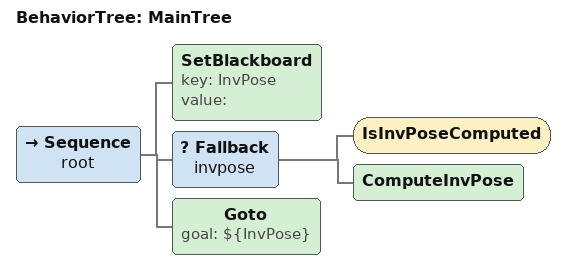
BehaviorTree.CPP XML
<root main_tree_to_execute = "MainTree" >
     <BehaviorTree ID="MainTree">
            <Sequence name="root">
            <SetBlackboard key="InvPose" value="" />
                <Fallback name="invpose">
                    <IsInvPoseComputed/>
                    <ComputeInvPose/>
                </Fallback>
            <Goto goal="${InvPose}" />
            </Sequence>
        </BehaviorTree>
 </root>
